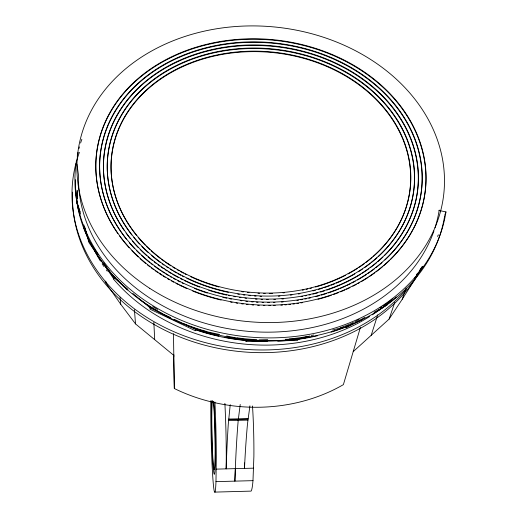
<?xml version="1.0" encoding="UTF-8"?>
<svg xmlns="http://www.w3.org/2000/svg" width="518" height="518" viewBox="0 0 518 518"><rect width="100%" height="100%" fill="white"/><g stroke="black" fill="none" stroke-linecap="round" stroke-linejoin="round"><path stroke-width="0.78" d="M252.499 405.97A57.666 4.351 88.6 0 1 253.885 456.429L252.985 480.652L215.98 481.636L216.304 457.368A57.802 2.473 88.8 0 0 214.899 402M105.808 281.209L105.789 282.828L120.752 304.286L135.528 323.912L173.808 355.374M235.327 468.635L234.868 481.131L235.671 460.534A438.215 32.142 87.3 0 1 237.911 423.86L238.345 418.822M244.58 462.917L244.483 468.401L244.891 460.301A437.839 36.428 87.1 0 1 247.52 423.64L249.935 405.834M80.601 214.122L76.858 201.813L77.176 190.637M77.415 190.669L77.195 198.608L77.428 191.472M77.091 203.432L77.137 201.832M224.87 403.347A57.763 2.972 88.7 0 1 226.269 457.116L226.159 468.868L226.437 460.761A438.597 27.836 87.5 0 1 228.289 424.08L230.232 404.668M238.215 420.331L240.21 404.454M297.766 340.462L246.031 341.511L246.173 339.944M246.031 341.511L246.179 340.112L248.569 340.061M364.989 317.314L346.166 327.803L346.548 326.392L347.947 325.615M360.411 327.408L343.382 384.647A159.9 135.34 5.9 0 1 174.326 388.519L173.588 354.59M371.173 335.34L377.719 314.873M417.165 273.938L415.915 277.706L417.281 273.918M353.205 351.625L389.089 319.094L394.742 302.512M406.131 288.092L402.169 299.378L389.089 319.094M418.706 272.429L418.175 273.918L421.853 266.815M438.332 234.803L437.768 236.35L437.496 236.156M444.794 215.061L445.959 211.907L438.96 210.483M195.998 329.286L195.364 330.743L150.058 309.175L149.98 307.718M419.807 270.299L420.545 268.881M402.208 299.274L415.948 277.603M390.585 300.615L392.832 298.355M416.453 274.682L418.143 272.992M115.048 278.011L113.746 278.872L88.986 242.599L83.871 224.89M352.136 323.277L353.535 322.5M354.934 321.723L359.123 319.386M380.089 307.711L381.488 306.934M382.88 306.157L387.075 303.82M374.054 312.257L387.302 304.875M88.941 240.98L98.116 254.623M298.815 338.863L309.77 336.001M311.337 335.593L313.681 334.978M332.465 330.076L343.415 327.214M76.858 201.813L80.115 211.94M214.97 492.1L251.068 491.116A57.666 4.351 88.6 0 0 252.985 480.652M216.246 469.127L253.626 468.162M228.652 419.043L248.025 418.609M228.587 419.632L247.934 419.198M228.542 420.551L247.869 420.111M258.942 339.853L267.722 339.678M285.269 339.329L298.038 339.07M174.268 319.321L195.39 329.325L219.613 334.466M226.644 335.962L245.396 339.944M170.629 317.592L150.239 307.932L132.828 293.415M195.39 329.325L195.655 329.539A184.214 148.634 5.9 0 0 218.667 335.949M127.927 289.329L113.584 277.37L103.581 262.645M345.396 326.495L346.166 327.803M105.089 281.365L105.789 282.828L105.601 281.235M84.525 226.463L89.018 241.239M76.955 164.2L78.529 175.505A181.417 146.594 5.9 0 0 233.009 329.493A181.417 146.594 5.9 0 0 433.967 230.899M120.046 297.228L120.752 304.286M134.415 309.751L135.528 323.912M153.852 322.358L154.681 339.659M173.783 354.623L173.834 357.044M173.472 333.67L174.326 388.519M422.688 266.31A182.401 148.867 5.7 0 1 420.493 270.37M418.13 274.411A182.401 148.867 5.7 0 1 210.36 346.613A182.401 148.867 5.7 0 1 72.578 192.12M406.475 289.038A183.197 149.262 5.7 0 1 177.026 333.035A183.197 149.262 5.7 0 1 79.403 152.331M423.187 266.563A184.214 148.634 5.9 0 1 414.251 278.71M396.341 296.969A184.214 148.634 5.9 0 1 377.156 311.169M361.752 319.897A184.214 148.634 5.9 0 1 331.067 332.135M317.683 335.716A184.214 148.634 5.9 0 1 277.752 341.135M267.288 341.349A184.214 148.634 5.9 0 1 224.987 337.257M422.358 267.107A184.615 148.821 5.9 0 1 417.67 273.582M391.77 299.682A184.615 148.821 5.9 0 1 384.777 304.914M352.518 322.979A184.615 148.821 5.9 0 1 340.669 327.661M308.178 336.35A184.615 148.821 5.9 0 1 289.161 338.973M256.993 339.678A184.615 148.821 5.9 0 1 237.037 337.82M206.281 331.397A184.615 148.821 5.9 0 1 184.259 323.905M161.642 313.254A184.615 148.821 5.9 0 1 139.284 299.015M121.898 284.447A184.615 148.821 5.9 0 1 104.196 264.692M94.315 249.974A184.615 148.821 5.9 0 1 83.651 227.544M78.814 211.24A184.615 148.821 5.9 0 1 75.906 189.905M445.959 211.907A186.584 150.848 6 0 1 239.549 335.955A186.584 150.848 6 0 1 76.023 163.481M76.25 161.875A186.584 150.848 6 0 1 76.496 160.276M77.214 156.294A186.584 150.848 6 0 1 78.063 152.337M79.034 148.426A186.584 150.848 6 0 1 79.455 146.872M80.601 143.026A186.584 150.848 6 0 1 81.863 139.238M444.671 215.838A185.761 150.447 6 0 1 246.697 339.607A185.761 150.447 6 0 1 75.44 179.668M213.779 401.858A39.983 1.709 88.8 0 1 215.307 461.506A39.983 1.709 88.8 0 1 212.717 460.12A39.983 1.709 88.8 0 1 211.836 400.815M215.98 481.636A57.802 2.473 88.8 0 1 212.658 475.226A57.802 2.473 88.8 0 1 210.826 400.744M213.293 401.366A35.237 1.502 88.8 0 1 215.106 456.086A35.237 1.502 88.8 0 1 212.639 454.254A35.237 1.502 88.8 0 1 212.309 400.641M117.877 233.612A165.365 132.776 5.9 0 1 250.155 39.277A165.365 132.776 5.9 0 1 413.377 228.878M412.988 229.603A165.365 132.776 5.9 0 1 390.313 259.68M389.219 260.742A165.365 132.776 5.9 0 1 383.495 265.935M382.297 266.951A165.365 132.776 5.9 0 1 376.074 271.879M374.786 272.837A165.365 132.776 5.9 0 1 369.496 276.534M368.143 277.428A165.365 132.776 5.9 0 1 361.201 281.701M359.783 282.517A165.365 132.776 5.9 0 1 357.64 283.709M356.28 284.447A165.365 132.776 5.9 0 1 352.816 286.24M349.987 287.639A165.365 132.776 5.9 0 1 346.38 289.316M344.917 289.97A165.365 132.776 5.9 0 1 340.468 291.854M338.209 292.754A165.365 132.776 5.9 0 1 333.631 294.47M331.319 295.279A165.365 132.776 5.9 0 1 317.974 299.307M302.512 302.654A165.365 132.776 5.9 0 1 300.932 302.92M298.549 303.295A165.365 132.776 5.9 0 1 296.963 303.535M294.567 303.865A165.365 132.776 5.9 0 1 292.961 304.066M290.553 304.351A165.365 132.776 5.9 0 1 288.947 304.519M286.532 304.752A165.365 132.776 5.9 0 1 284.919 304.895M282.498 305.076A165.365 132.776 5.9 0 1 280.885 305.18M275.239 305.452A165.365 132.776 5.9 0 1 273.627 305.503M270.441 305.562A165.365 132.776 5.9 0 1 268.855 305.568M264.873 305.542A165.365 132.776 5.9 0 1 263.28 305.51M259.272 305.367A165.365 132.776 5.9 0 1 257.666 305.29M253.652 305.044A165.365 132.776 5.9 0 1 252.039 304.921M248.025 304.558A165.365 132.776 5.9 0 1 246.419 304.396M243.214 304.027A165.365 132.776 5.9 0 1 241.621 303.82M237.639 303.257A165.365 132.776 5.9 0 1 236.053 303.011M232.109 302.344A165.365 132.776 5.9 0 1 230.536 302.059M221.154 300.071A165.365 132.776 5.9 0 1 192.696 291.064M186.849 288.604A165.365 132.776 5.9 0 1 183.281 286.985M182.576 286.655A165.365 132.776 5.9 0 1 179.604 285.224M178.134 284.492A165.365 132.776 5.9 0 1 175.932 283.365M173.75 282.206A165.365 132.776 5.9 0 1 171.581 281.028M169.431 279.817A165.365 132.776 5.9 0 1 167.308 278.574M165.203 277.311A165.365 132.776 5.9 0 1 163.118 276.023M161.745 275.149A165.365 132.776 5.9 0 1 159.032 273.374M157.692 272.468A165.365 132.776 5.9 0 1 155.05 270.629M153.755 269.697A165.365 132.776 5.9 0 1 151.198 267.812M149.935 266.854A165.365 132.776 5.9 0 1 147.462 264.918M145.649 263.442A165.365 132.776 5.9 0 1 140.054 258.624M138.241 256.96A165.365 132.776 5.9 0 1 131.87 250.673M129.124 247.721A165.365 132.776 5.9 0 1 119.658 236.111M383.048 307.168A177.732 144.787 5.9 0 1 372.3 314.84M369.625 316.55A177.732 144.787 5.9 0 1 113.403 278.956M107.271 271.199A177.732 144.787 5.9 0 1 106.3 269.878M103.963 266.543A177.732 144.787 5.9 0 1 102.169 263.85M100.44 261.13A177.732 144.787 5.9 0 1 94.295 250.142M307.744 337.393A178.768 145.299 5.9 0 1 298.867 338.966M246.374 340.585A178.768 145.299 5.9 0 1 195.597 329.817M127.35 289.957A178.768 145.299 5.9 0 1 125.628 288.345M124.495 287.27A178.768 145.299 5.9 0 1 122.818 285.638M121.724 284.544A178.768 145.299 5.9 0 1 120.105 282.886M118.525 281.222A178.768 145.299 5.9 0 1 117.405 280.024M126.366 239.186A161.538 129.72 5.9 0 1 159.253 67.832A161.538 129.72 5.9 0 1 375.518 85.217A161.538 129.72 5.9 0 1 384.932 259.971M382.025 262.613A161.538 129.72 5.9 0 1 375.874 267.722M374.598 268.712A161.538 129.72 5.9 0 1 367.974 273.491M366.608 274.411A161.538 129.72 5.9 0 1 357.433 280.037M355.257 281.248A161.538 129.72 5.9 0 1 351.845 283.055M350.453 283.76A161.538 129.72 5.9 0 1 346.924 285.476M345.493 286.15A161.538 129.72 5.9 0 1 340.384 288.396M338.901 289.012A161.538 129.72 5.9 0 1 328.282 292.955M326.735 293.46A161.538 129.72 5.9 0 1 321.277 295.137M319.703 295.584A161.538 129.72 5.9 0 1 315.766 296.633M310.379 297.921A161.538 129.72 5.9 0 1 308.825 298.264M306.475 298.75A161.538 129.72 5.9 0 1 304.895 299.061M302.518 299.508A161.538 129.72 5.9 0 1 300.926 299.78M298.523 300.175A161.538 129.72 5.9 0 1 296.918 300.421M283.126 301.962A161.538 129.72 5.9 0 1 281.494 302.078M274.967 302.408A161.538 129.72 5.9 0 1 273.342 302.46M269.321 302.525A161.538 129.72 5.9 0 1 267.722 302.525M263.694 302.48A161.538 129.72 5.9 0 1 262.076 302.434M258.029 302.272A161.538 129.72 5.9 0 1 256.404 302.182M253.16 301.962A161.538 129.72 5.9 0 1 251.534 301.839M247.474 301.457A161.538 129.72 5.9 0 1 245.856 301.282M241.815 300.79A161.538 129.72 5.9 0 1 240.21 300.569M231.429 299.132A161.538 129.72 5.9 0 1 229.85 298.834M226.709 298.2A161.538 129.72 5.9 0 1 222.805 297.332M207.31 293.058A161.538 129.72 5.9 0 1 194.535 288.461M183.735 283.741A161.538 129.72 5.9 0 1 182.258 283.035M180.057 281.941A161.538 129.72 5.9 0 1 177.875 280.821M175.706 279.675A161.538 129.72 5.9 0 1 173.549 278.496M171.419 277.292A161.538 129.72 5.9 0 1 170.008 276.476M168.603 275.641A161.538 129.72 5.9 0 1 165.831 273.951M164.465 273.083A161.538 129.72 5.9 0 1 161.758 271.322M160.425 270.428A161.538 129.72 5.9 0 1 154.584 266.278M152.7 264.86A161.538 129.72 5.9 0 1 150.848 263.416M149.631 262.451A161.538 129.72 5.9 0 1 141.654 255.581M139.873 253.911A161.538 129.72 5.9 0 1 136.402 250.498M134.719 248.763A161.538 129.72 5.9 0 1 129.37 242.832M130.996 228.062A150.097 120.577 5.9 0 1 170.603 72.85A150.097 120.577 5.9 0 1 368.298 92.269A150.097 120.577 5.9 0 1 377.823 252.311M377.279 252.836A150.097 120.577 5.9 0 1 373.29 256.494M372.112 257.524A150.097 120.577 5.9 0 1 365.935 262.496M364.653 263.455A150.097 120.577 5.9 0 1 358.683 267.618M357.316 268.512A150.097 120.577 5.9 0 1 348.161 273.912M345.422 275.362A150.097 120.577 5.9 0 1 315.507 287.03M311.564 288.079A150.097 120.577 5.9 0 1 310.042 288.461M307.737 289.005A150.097 120.577 5.9 0 1 306.19 289.355M303.846 289.853A150.097 120.577 5.9 0 1 302.279 290.164M284.635 292.702A150.097 120.577 5.9 0 1 283.009 292.845M272.442 293.428A150.097 120.577 5.9 0 1 269.231 293.479M265.235 293.473A150.097 120.577 5.9 0 1 263.63 293.447M259.602 293.317A150.097 120.577 5.9 0 1 257.99 293.24M249.1 292.566A150.097 120.577 5.9 0 1 247.487 292.398M243.46 291.912A150.097 120.577 5.9 0 1 241.854 291.699M218.913 287.004A150.097 120.577 5.9 0 1 190.838 276.806M186.441 274.695A150.097 120.577 5.9 0 1 184.978 273.957M183.521 273.206A150.097 120.577 5.9 0 1 180.633 271.659M179.202 270.869A150.097 120.577 5.9 0 1 177.072 269.651M174.967 268.408A150.097 120.577 5.9 0 1 172.882 267.139M170.83 265.838A150.097 120.577 5.9 0 1 165.488 262.257M164.193 261.331A150.097 120.577 5.9 0 1 161.635 259.46M160.379 258.508A150.097 120.577 5.9 0 1 157.317 256.099M156.714 255.607A150.097 120.577 5.9 0 1 151.101 250.783M149.89 249.676A150.097 120.577 5.9 0 1 146.341 246.283M145.195 245.124A150.097 120.577 5.9 0 1 138.144 237.393M136.635 235.56A150.097 120.577 5.9 0 1 131.462 228.736M157.55 309.511A179.558 145.688 5.9 0 1 152.823 306.617M131.786 234.952A153.904 123.621 5.9 0 1 165.067 72.196A153.904 123.621 5.9 0 1 370.746 89.951A153.904 123.621 5.9 0 1 378.697 256.261M376.975 257.834A153.904 123.621 5.9 0 1 371.548 262.425M370.299 263.416A153.904 123.621 5.9 0 1 364.458 267.735M362.445 269.12A153.904 123.621 5.9 0 1 358.326 271.795M354.817 273.918A153.904 123.621 5.9 0 1 350.518 276.347M349.831 276.716A153.904 123.621 5.9 0 1 342.819 280.251M341.375 280.924A153.904 123.621 5.9 0 1 336.227 283.178M334.732 283.793A153.904 123.621 5.9 0 1 330.95 285.276M329.416 285.845A153.904 123.621 5.9 0 1 324.003 287.717M322.442 288.222A153.904 123.621 5.9 0 1 318.505 289.413M315.339 290.294A153.904 123.621 5.9 0 1 312.956 290.922M299.89 293.719A153.904 123.621 5.9 0 1 298.316 293.991M291.971 294.93A153.904 123.621 5.9 0 1 290.378 295.13M279.947 296.095A153.904 123.621 5.9 0 1 278.341 296.192M261.622 296.387A153.904 123.621 5.9 0 1 260.023 296.328M256.034 296.121A153.904 123.621 5.9 0 1 254.435 296.018M250.44 295.694A153.904 123.621 5.9 0 1 248.841 295.545M244.852 295.105A153.904 123.621 5.9 0 1 243.259 294.904M239.303 294.347A153.904 123.621 5.9 0 1 237.723 294.101M228.373 292.372A153.904 123.621 5.9 0 1 188.953 279.331M188.248 279.001A153.904 123.621 5.9 0 1 186.765 278.296M183.806 276.839A153.904 123.621 5.9 0 1 182.336 276.094M180.873 275.33A153.904 123.621 5.9 0 1 177.972 273.763M176.534 272.96A153.904 123.621 5.9 0 1 173.692 271.309M172.287 270.467A153.904 123.621 5.9 0 1 170.202 269.185M168.136 267.871A153.904 123.621 5.9 0 1 166.103 266.537M164.096 265.171A153.904 123.621 5.9 0 1 162.128 263.791M160.185 262.38A153.904 123.621 5.9 0 1 154.571 258.048M153.963 257.556A153.904 123.621 5.9 0 1 151.424 255.432M148.323 252.706A153.904 123.621 5.9 0 1 141.815 246.445M139.569 244.088A153.904 123.621 5.9 0 1 133.761 237.425M124.223 230.491A157.718 126.67 5.9 0 1 165.87 67.813A157.718 126.67 5.9 0 1 373.213 87.652A157.718 126.67 5.9 0 1 384.634 255.406M382.938 257.051A157.718 126.67 5.9 0 1 377.713 261.771M376.502 262.801A157.718 126.67 5.9 0 1 370.189 267.767M368.881 268.725A157.718 126.67 5.9 0 1 362.121 273.336M360.729 274.216A157.718 126.67 5.9 0 1 353.606 278.393M352.881 278.794A157.718 126.67 5.9 0 1 326.793 290.112M324.488 290.863A157.718 126.67 5.9 0 1 320.61 292.055M317.495 292.942A157.718 126.67 5.9 0 1 315.145 293.57M314.361 293.771A157.718 126.67 5.9 0 1 312.84 294.153M310.547 294.697A157.718 126.67 5.9 0 1 309.013 295.046M306.688 295.545A157.718 126.67 5.9 0 1 305.128 295.869M302.777 296.322A157.718 126.67 5.9 0 1 301.198 296.607M283.553 298.873A157.718 126.67 5.9 0 1 281.928 298.996M275.453 299.359A157.718 126.67 5.9 0 1 273.841 299.41M268.246 299.501A157.718 126.67 5.9 0 1 266.647 299.495M262.652 299.43A157.718 126.67 5.9 0 1 261.046 299.378M257.025 299.19A157.718 126.67 5.9 0 1 255.413 299.093M246.555 298.323A157.718 126.67 5.9 0 1 244.949 298.141M240.941 297.623A157.718 126.67 5.9 0 1 239.348 297.397M235.379 296.769A157.718 126.67 5.9 0 1 233.799 296.49M229.875 295.759A157.718 126.67 5.9 0 1 228.321 295.441M226.754 295.111A157.718 126.67 5.9 0 1 208.715 290.3M199.54 287.108A157.718 126.67 5.9 0 1 187.076 281.876M186.363 281.539A157.718 126.67 5.9 0 1 184.168 280.491M182.705 279.772A157.718 126.67 5.9 0 1 180.529 278.671M178.367 277.538A157.718 126.67 5.9 0 1 172.688 274.378M171.296 273.556A157.718 126.67 5.9 0 1 168.531 271.879M167.165 271.024A157.718 126.67 5.9 0 1 165.145 269.723M163.144 268.395A157.718 126.67 5.9 0 1 161.176 267.042M159.881 266.129A157.718 126.67 5.9 0 1 157.958 264.75M156.073 263.345A157.718 126.67 5.9 0 1 154.222 261.92M152.396 260.483A157.718 126.67 5.9 0 1 148.025 256.837M146.775 255.743A157.718 126.67 5.9 0 1 140.151 249.514M138.429 247.759A157.718 126.67 5.9 0 1 132.42 241.148M130.374 238.688A157.718 126.67 5.9 0 1 126.049 233.061M439.206 210.068A181.417 146.594 5.9 0 1 434.99 227.836M162.263 271.251A161.635 129.765 5.9 0 0 420.804 195.241A161.635 129.765 5.9 0 0 199.708 49.469A161.635 129.765 5.9 0 0 162.263 271.251M160.153 273.711A165.462 132.822 5.9 0 0 424.63 195.551A165.462 132.822 5.9 0 0 198.012 46.633A165.462 132.822 5.9 0 0 160.153 273.711M164.387 268.816A157.815 126.716 5.9 0 0 416.984 194.93A157.815 126.716 5.9 0 0 201.398 52.312A157.815 126.716 5.9 0 0 164.387 268.816M166.511 266.394A154.001 123.666 5.9 0 0 413.17 194.626A154.001 123.666 5.9 0 0 203.069 55.161A154.001 123.666 5.9 0 0 166.511 266.394M149.721 288.306A184.143 147.902 5.9 0 0 443.071 199.3A184.143 147.902 5.9 0 0 189.31 35.088A184.143 147.902 5.9 0 0 149.721 288.306M168.641 263.999A150.188 120.623 5.9 0 0 409.362 194.315A150.188 120.623 5.9 0 0 204.727 58.029A150.188 120.623 5.9 0 0 168.641 263.999"/></g></svg>
